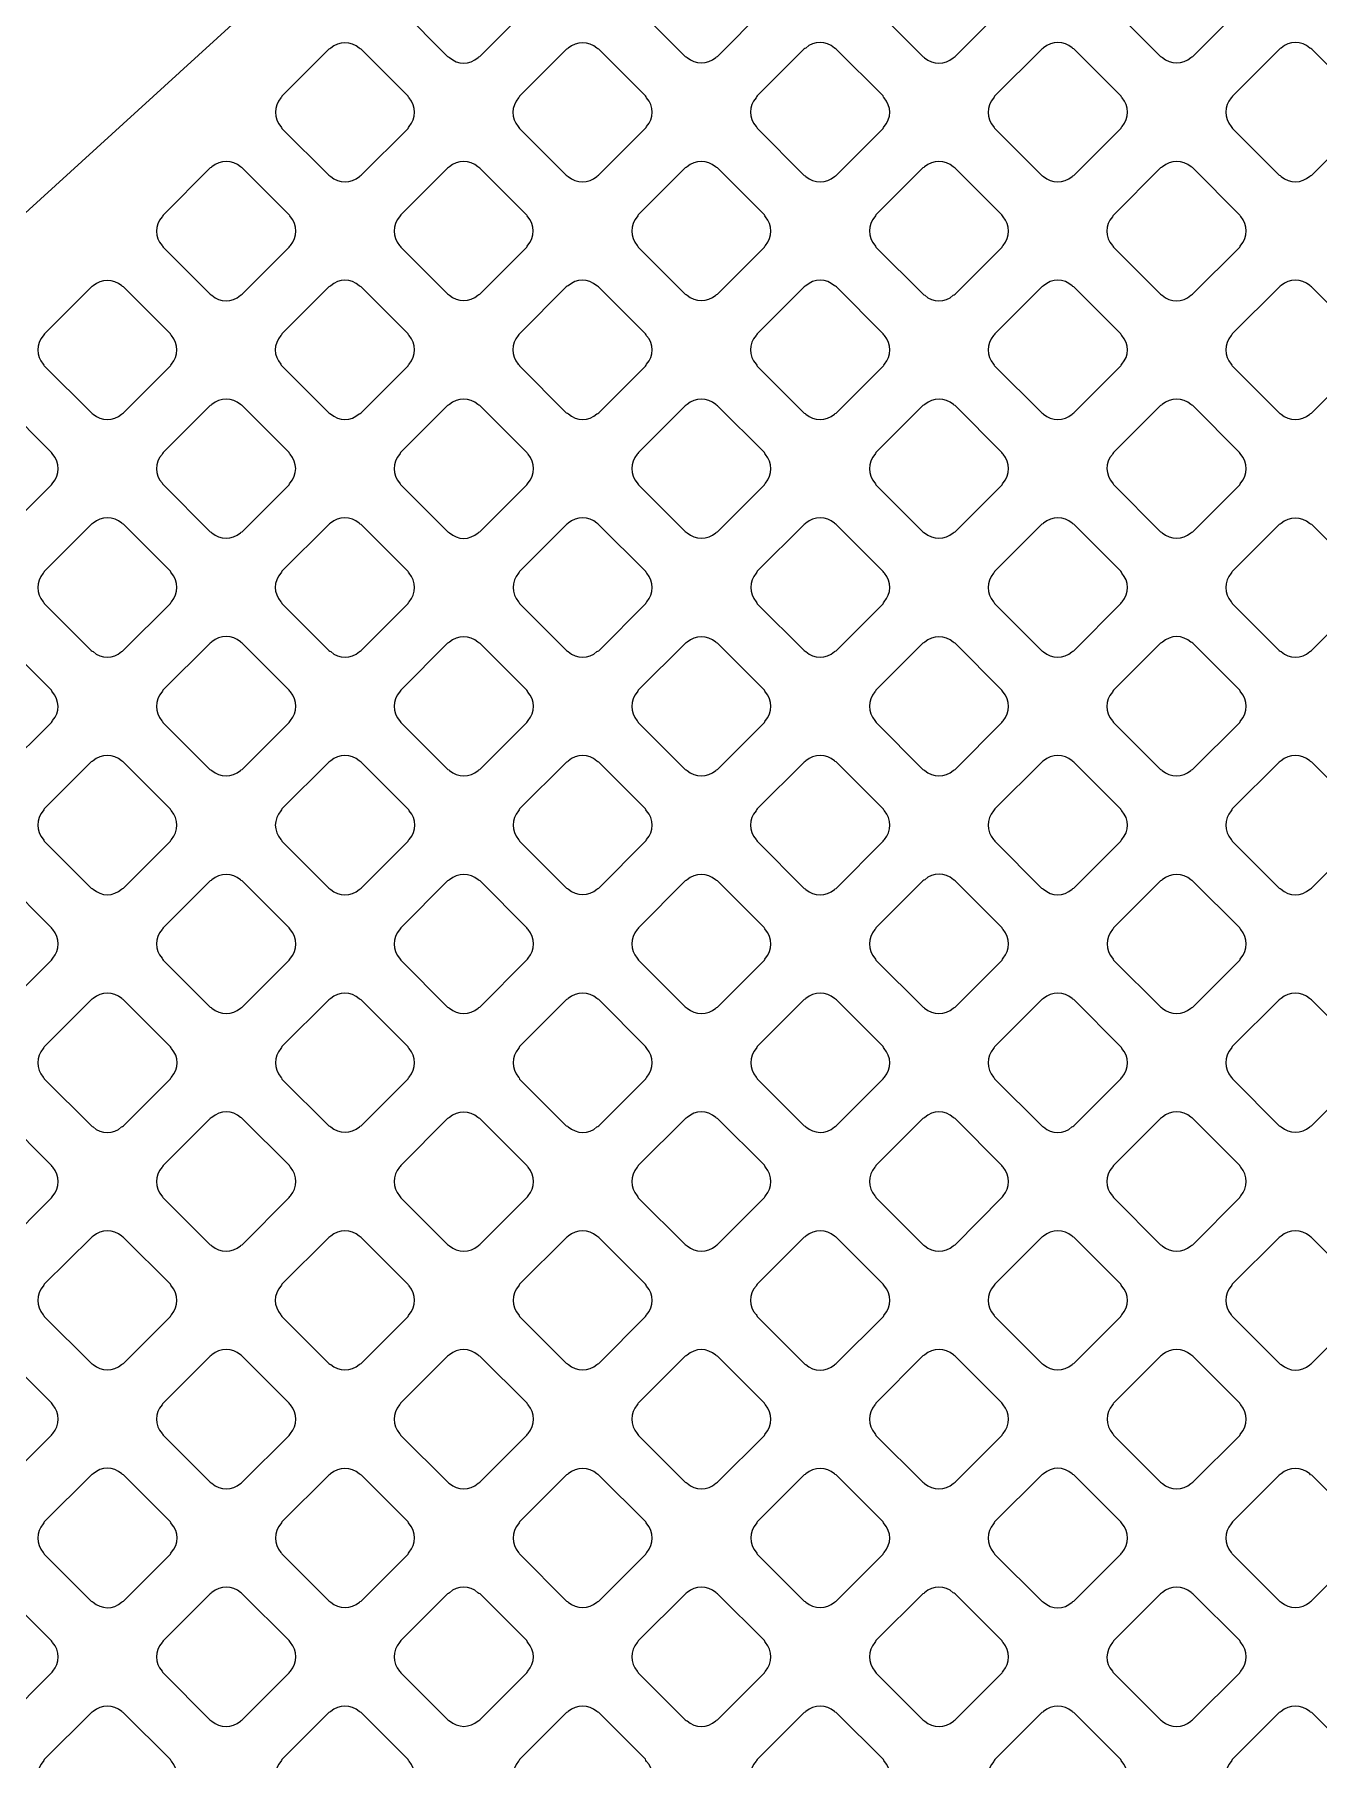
# Model space of a CAD drawing. Header units: millimetres. Extents: x 3440 to 3572, y 2 to 96.
# Drawn here: x 3489.132 to 3490.296, y 54.568 to 56.132 of the extents above; entities that cross this region are included whole.
import ezdxf

# ---------------------------------------------------------------- set-up
doc = ezdxf.new("R2010")
doc.units = ezdxf.units.MM
doc.header["$LTSCALE"] = 23.1
doc.layers.add('gbr-dxf', color=7, linetype='CONTINUOUS')

msp = doc.modelspace()

# ---------------------------------------------------------------- linework, layer by layer
at = {"layer": 'gbr-dxf', "linetype": 'Continuous'}
msp.add_lwpolyline([(3488.406, 53.0575), (3488.406, 53.2468, -0.022988), (3488.406, 53.249), (3488.406, 53.677, -0.03889), (3488.406, 53.6808), (3488.406, 54.1089, -0.022988), (3488.406, 54.1111), (3488.406, 54.539, -0.03889), (3488.406, 54.5429), (3488.406, 54.5635, -0.031973), (3488.406, 54.5667), (3488.406, 55.1847, -0.020901), (3488.4059, 55.1867, -0.11449), (3488.4364, 55.3172, -0.011623), (3488.4368, 55.318, -0.092507), (3488.5023, 55.4048), (3488.5026, 55.4051), (3489.2631, 56.0978), (3489.2634, 56.098), (3494.1762, 60.5723)], format="xyb", dxfattribs=at)
for points in [[(3489.4628, 56.1564, -0.095956), (3489.4638, 56.1548), (3489.5063, 56.1123, -0.10046), (3489.508, 56.1113, 0.37981), (3489.534, 56.1113, -0.096625), (3489.5356, 56.1123), (3489.5783, 56.1549, -0.096111), (3489.5793, 56.1566, 0.379859), (3489.5793, 56.1825, -0.09253), (3489.5783, 56.1841), (3489.5359, 56.2266, -0.104691), (3489.534, 56.2276, 0.379731), (3489.5081, 56.2276, -0.096625), (3489.5064, 56.2266), (3489.4638, 56.184, -0.096111), (3489.4628, 56.1824, 0.379682)], [(3489.6784, 56.1566, -0.09601), (3489.6793, 56.1549), (3489.7218, 56.1124, -0.100073), (3489.7236, 56.1114, 0.378952), (3489.7495, 56.1114, -0.09601), (3489.7511, 56.1124), (3489.7936, 56.1549, -0.096328), (3489.7946, 56.1565, 0.37947), (3489.7946, 56.1825, -0.108361), (3489.7935, 56.1843), (3489.7513, 56.2266, -0.104691), (3489.7495, 56.2276, 0.379731), (3489.7235, 56.2276, -0.096625), (3489.7219, 56.2267), (3489.6794, 56.1842, -0.096111), (3489.6784, 56.1825, 0.379308)], [(3489.8938, 56.1566, -0.095956), (3489.8948, 56.1549), (3489.9376, 56.1121, -0.08348), (3489.939, 56.1112, 0.379423), (3489.9649, 56.1112, -0.09601), (3489.9666, 56.1122), (3490.0094, 56.155, -0.095997), (3490.0104, 56.1567, 0.378472), (3490.0104, 56.1826, -0.092052), (3490.0094, 56.1841), (3489.9666, 56.227, -0.087303), (3489.9651, 56.2279, 0.379077), (3489.9391, 56.2279, -0.096625), (3489.9375, 56.2269), (3489.8948, 56.1842, -0.096111), (3489.8938, 56.1825, 0.379682)], [(3490.1094, 56.1566, -0.096117), (3490.1104, 56.155), (3490.153, 56.1124, -0.099491), (3490.1547, 56.1114, 0.378376), (3490.1806, 56.1114, -0.095383), (3490.1823, 56.1123), (3490.2249, 56.155, -0.095585), (3490.2259, 56.1566, 0.379605), (3490.2259, 56.1826, -0.092523), (3490.2249, 56.1841), (3490.1822, 56.2269, -0.088334), (3490.1807, 56.2278, 0.379762), (3490.1547, 56.2278, -0.096225), (3490.1531, 56.2268), (3490.1104, 56.1842, -0.096395), (3490.1095, 56.1825, 0.379065)], [(3489.3551, 56.0487, -0.099964), (3489.3561, 56.047), (3489.3985, 56.0046, -0.104264), (3489.4003, 56.0036, 0.37981), (3489.4263, 56.0036, -0.096625), (3489.4279, 56.0046), (3489.4705, 56.0471, -0.096111), (3489.4714, 56.0488, 0.379859), (3489.4714, 56.0747, -0.088014), (3489.4705, 56.0762), (3489.428, 56.1188, -0.100824), (3489.4262, 56.1198, 0.379731), (3489.4003, 56.1198, -0.096625), (3489.3986, 56.1188), (3489.3561, 56.0763, -0.096111), (3489.3551, 56.0747, 0.379682)], [(3489.5705, 56.0488, -0.099971), (3489.5715, 56.047), (3489.6139, 56.0046, -0.103923), (3489.6157, 56.0036, 0.378952), (3489.6417, 56.0036, -0.09601), (3489.6433, 56.0046), (3489.6859, 56.0472, -0.096328), (3489.6869, 56.0488, 0.37947), (3489.6869, 56.0748, -0.104765), (3489.6859, 56.0766), (3489.6435, 56.1189, -0.100824), (3489.6418, 56.1199, 0.379731), (3489.6158, 56.1199, -0.096625), (3489.6142, 56.119), (3489.5715, 56.0763, -0.096111), (3489.5706, 56.0747, 0.379308)], [(3489.7861, 56.0748, 0.379201), (3489.7861, 56.0489, -0.099964), (3489.7871, 56.0472), (3489.8298, 56.0045, -0.087978), (3489.8313, 56.0035, 0.37981), (3489.8573, 56.0035, -0.096458), (3489.8589, 56.0045), (3489.9014, 56.0471, -0.096627), (3489.9024, 56.0487, 0.3795), (3489.9024, 56.0747, -0.104371), (3489.9014, 56.0765), (3489.8589, 56.119, -0.100442), (3489.8572, 56.12, 0.378939), (3489.8312, 56.12, -0.096259), (3489.8296, 56.119), (3489.7871, 56.0765, -0.096539)], [(3490.0015, 56.0487, -0.083243), (3490.0024, 56.0473), (3490.0453, 56.0044, -0.087638), (3490.0468, 56.0035, 0.37975), (3490.0728, 56.0035, -0.096248), (3490.0744, 56.0045), (3490.1172, 56.0472, -0.096227), (3490.1182, 56.0489, 0.379029), (3490.1182, 56.0748, -0.087946), (3490.1173, 56.0763), (3490.0743, 56.1192, -0.083071), (3490.0729, 56.1201, 0.379071), (3490.047, 56.1201, -0.096458), (3490.0453, 56.1191), (3490.0025, 56.0763, -0.096627), (3490.0015, 56.0746, 0.379682)], [(3490.2172, 56.0748, 0.378504), (3490.2172, 56.0489, -0.100188), (3490.2182, 56.0471), (3490.2607, 56.0047, -0.103421), (3490.2625, 56.0036, 0.379029), (3490.2884, 56.0037, -0.096625), (3490.2901, 56.0046), (3490.3327, 56.0472, -0.096111), (3490.3336, 56.0489, 0.379859), (3490.3336, 56.0748, -0.088014), (3490.3327, 56.0763), (3490.2901, 56.119, -0.100824), (3490.2884, 56.12, 0.379297), (3490.2624, 56.12, -0.096261), (3490.2608, 56.119), (3490.2182, 56.0764, -0.096509)], [(3489.2473, 55.9409, -0.083235), (3489.2482, 55.9395), (3489.291, 55.8967, -0.087638), (3489.2925, 55.8957, 0.37981), (3489.3184, 55.8957, -0.096625), (3489.3201, 55.8967), (3489.3627, 55.9394, -0.096111), (3489.3637, 55.941, 0.379859), (3489.3637, 55.967, -0.088014), (3489.3628, 55.9685), (3489.32, 56.0113, -0.083733), (3489.3186, 56.0122, 0.379731), (3489.2926, 56.0122, -0.096625), (3489.291, 56.0112), (3489.2483, 55.9685, -0.096111), (3489.2473, 55.9668, 0.379682)], [(3489.4628, 55.941, -0.099971), (3489.4638, 55.9393), (3489.5062, 55.8969, -0.103923), (3489.508, 55.8959, 0.378952), (3489.5339, 55.8959, -0.09601), (3489.5356, 55.8968), (3489.5782, 55.9394, -0.096328), (3489.5792, 55.9411, 0.37947), (3489.5791, 55.967, -0.088442), (3489.5782, 55.9685), (3489.5356, 56.0111, -0.100824), (3489.5339, 56.0121, 0.379731), (3489.508, 56.0121, -0.096625), (3489.5063, 56.0111), (3489.4638, 55.9686, -0.096111), (3489.4628, 55.967, 0.379308)], [(3489.6782, 55.967, 0.379201), (3489.6783, 55.941, -0.099964), (3489.6793, 55.9393), (3489.7218, 55.8968, -0.10399), (3489.7235, 55.8958, 0.37981), (3489.7495, 55.8958, -0.096458), (3489.7512, 55.8968), (3489.7937, 55.9393, -0.096627), (3489.7947, 55.941, 0.3795), (3489.7947, 55.9669, -0.104371), (3489.7937, 55.9687), (3489.7512, 56.0113, -0.100442), (3489.7494, 56.0123, 0.378939), (3489.7235, 56.0123, -0.096259), (3489.7219, 56.0113), (3489.6792, 55.9686, -0.096539)], [(3489.8939, 55.9411, -0.099864), (3489.8949, 55.9394), (3489.9376, 55.8967, -0.087864), (3489.9391, 55.8957, 0.378892), (3489.965, 55.8957, -0.095383), (3489.9666, 55.8967), (3490.0093, 55.9393, -0.095701), (3490.0102, 55.941, 0.378889), (3490.0102, 55.9669, -0.104371), (3490.0092, 55.9687), (3489.9667, 56.0111, -0.100294), (3489.965, 56.0121, 0.379778), (3489.939, 56.0121, -0.096458), (3489.9374, 56.0112), (3489.8949, 55.9687, -0.096627), (3489.8939, 55.967, 0.379308)], [(3490.1093, 55.9669, 0.379465), (3490.1093, 55.9409, -0.083328), (3490.1102, 55.9395), (3490.1531, 55.8967, -0.087638), (3490.1545, 55.8957, 0.37975), (3490.1805, 55.8957, -0.096225), (3490.1821, 55.8967), (3490.2249, 55.9395, -0.096328), (3490.2259, 55.9411, 0.379029), (3490.2259, 55.9671, -0.087715), (3490.225, 55.9685), (3490.1821, 56.0115, -0.082941), (3490.1807, 56.0123, 0.378509), (3490.1548, 56.0123, -0.096355), (3490.1531, 56.0114), (3490.1103, 55.9685, -0.096423)], [(3489.1396, 55.8332, -0.087254), (3489.1405, 55.8317), (3489.1832, 55.789, -0.091364), (3489.1848, 55.788, 0.37889), (3489.2107, 55.788, -0.096259), (3489.2124, 55.789), (3489.2549, 55.8316, -0.096539), (3489.2559, 55.8332, 0.379249), (3489.2559, 55.8592, -0.100399), (3489.2549, 55.8609), (3489.2124, 55.9034, -0.096627), (3489.2108, 55.9043, 0.379731), (3489.1848, 55.9043, -0.096625), (3489.1832, 55.9034), (3489.1406, 55.8608, -0.096111), (3489.1396, 55.8591, 0.379451)], [(3489.355, 55.8332, -0.087748), (3489.3559, 55.8317), (3489.3986, 55.789, -0.091737), (3489.4002, 55.7881, 0.37981), (3489.4261, 55.7881, -0.096458), (3489.4278, 55.789), (3489.4705, 55.8317, -0.096627), (3489.4714, 55.8334, 0.379859), (3489.4714, 55.8593, -0.084073), (3489.4706, 55.8607), (3489.4279, 55.9034, -0.096627), (3489.4262, 55.9044, 0.379731), (3489.4003, 55.9044, -0.096625), (3489.3986, 55.9034), (3489.356, 55.8608, -0.096111), (3489.355, 55.8592, 0.379682)], [(3489.5705, 55.8593, 0.37889), (3489.5705, 55.8334, -0.103884), (3489.5716, 55.8316), (3489.614, 55.7891, -0.10739), (3489.6159, 55.7881, 0.378731), (3489.6418, 55.7881, -0.09601), (3489.6434, 55.789), (3489.6859, 55.8315, -0.096328), (3489.6869, 55.8332, 0.37924), (3489.6869, 55.8591, -0.100514), (3489.6859, 55.8608), (3489.6433, 55.9035, -0.096195), (3489.6416, 55.9044, 0.378939), (3489.6157, 55.9044, -0.096259), (3489.614, 55.9035), (3489.5715, 55.8609, -0.095895)], [(3489.7861, 55.8333, -0.10381), (3489.7871, 55.8315), (3489.8297, 55.7889, -0.091916), (3489.8313, 55.7879, 0.378952), (3489.8572, 55.7879, -0.095778), (3489.8588, 55.7889), (3489.9016, 55.8316, -0.095585), (3489.9025, 55.8332, 0.37947), (3489.9025, 55.8592, -0.100399), (3489.9015, 55.8609), (3489.859, 55.9035, -0.096857), (3489.8573, 55.9044, 0.379731), (3489.8313, 55.9044, -0.096458), (3489.8297, 55.9035), (3489.7871, 55.8609, -0.096627), (3489.7861, 55.8592, 0.379308)], [(3490.0016, 55.8332, -0.087518), (3490.0025, 55.8317), (3490.0453, 55.789, -0.091737), (3490.0469, 55.788, 0.378952), (3490.0728, 55.788, -0.09601), (3490.0744, 55.789), (3490.117, 55.8316, -0.096328), (3490.118, 55.8332, 0.37947), (3490.118, 55.8592, -0.100902), (3490.117, 55.8609), (3490.0745, 55.9034, -0.096627), (3490.0728, 55.9044, 0.379297), (3490.0469, 55.9044, -0.096355), (3490.0452, 55.9034), (3490.0026, 55.8608, -0.096423), (3490.0016, 55.8592, 0.379011)], [(3490.2171, 55.8332, -0.087254), (3490.218, 55.8317), (3490.2608, 55.7889, -0.091703), (3490.2623, 55.788, 0.378719), (3490.2883, 55.788, -0.096031), (3490.2899, 55.7889), (3490.3327, 55.8318, -0.095987), (3490.3337, 55.8334, 0.378715), (3490.3337, 55.8593, -0.083622), (3490.3328, 55.8607), (3490.29, 55.9035, -0.096197), (3490.2883, 55.9045, 0.379071), (3490.2624, 55.9045, -0.096625), (3490.2608, 55.9035), (3490.2181, 55.8608, -0.096111), (3490.2171, 55.8592, 0.379451)], [(3489.0319, 55.7254, -0.103917), (3489.0329, 55.7236), (3489.0754, 55.6811, -0.092072), (3489.0769, 55.6802, 0.379308), (3489.1029, 55.6802, -0.095968), (3489.1045, 55.6811), (3489.1472, 55.7239, -0.096328), (3489.1482, 55.7255, 0.379), (3489.1482, 55.7514, -0.100402), (3489.1472, 55.7532), (3489.1047, 55.7957, -0.096726), (3489.103, 55.7966, 0.37947), (3489.0771, 55.7966, -0.096625), (3489.0754, 55.7956), (3489.0328, 55.753, -0.096111), (3489.0319, 55.7514, 0.379682)], [(3489.2473, 55.7255, -0.087254), (3489.2482, 55.724), (3489.2909, 55.6813, -0.091578), (3489.2925, 55.6803, 0.378731), (3489.3184, 55.6803, -0.09601), (3489.32, 55.6813), (3489.3626, 55.7239, -0.096328), (3489.3636, 55.7255, 0.37947), (3489.3636, 55.7515, -0.100902), (3489.3626, 55.7532), (3489.3201, 55.7957, -0.096627), (3489.3185, 55.7966, 0.379731), (3489.2925, 55.7966, -0.096625), (3489.2909, 55.7957), (3489.2483, 55.7531, -0.096111), (3489.2473, 55.7514, 0.379451)], [(3489.4627, 55.7514, 0.37889), (3489.4627, 55.7255, -0.087254), (3489.4636, 55.724), (3489.5065, 55.6812, -0.091578), (3489.508, 55.6802, 0.379201), (3489.534, 55.6802, -0.096625), (3489.5356, 55.6812), (3489.5783, 55.7239, -0.096111), (3489.5793, 55.7255, 0.379859), (3489.5793, 55.7515, -0.083792), (3489.5784, 55.7529), (3489.5356, 55.7957, -0.096857), (3489.5339, 55.7967, 0.3795), (3489.508, 55.7967, -0.096259), (3489.5063, 55.7957), (3489.4637, 55.7531, -0.095895)], [(3489.6784, 55.7255, -0.103926), (3489.6794, 55.7237), (3489.7218, 55.6814, -0.107817), (3489.7236, 55.6803, 0.379243), (3489.7496, 55.6803, -0.095166), (3489.7512, 55.6812), (3489.7937, 55.7238, -0.095628), (3489.7947, 55.7254, 0.379605), (3489.7947, 55.7513, -0.100399), (3489.7937, 55.7531), (3489.7511, 55.7956, -0.096857), (3489.7495, 55.7966, 0.379731), (3489.7235, 55.7966, -0.096458), (3489.7218, 55.7956), (3489.6794, 55.7531, -0.096627), (3489.6784, 55.7515, 0.379682)], [(3489.8939, 55.7255, -0.103884), (3489.8949, 55.7237), (3489.9374, 55.6811, -0.091737), (3489.939, 55.6802, 0.378952), (3489.9649, 55.6802, -0.09601), (3489.9666, 55.6811), (3490.0093, 55.7239, -0.096328), (3490.0103, 55.7255, 0.37947), (3490.0103, 55.7515, -0.100902), (3490.0092, 55.7532), (3489.9667, 55.7957, -0.096627), (3489.9651, 55.7967, 0.379297), (3489.9392, 55.7967, -0.096355), (3489.9375, 55.7957), (3489.8948, 55.7531, -0.096423), (3489.8939, 55.7514, 0.379011)], [(3490.1093, 55.7514, 0.379201), (3490.1094, 55.7255, -0.087748), (3490.1103, 55.724), (3490.153, 55.6812, -0.092126), (3490.1546, 55.6803, 0.379243), (3490.1805, 55.6803, -0.096031), (3490.1822, 55.6812), (3490.2248, 55.7238, -0.095895), (3490.2258, 55.7255, 0.378889), (3490.2257, 55.7514, -0.100514), (3490.2247, 55.7531), (3490.1822, 55.7957, -0.096857), (3490.1806, 55.7966, 0.379456), (3490.1546, 55.7967, -0.096259), (3490.153, 55.7957), (3490.1103, 55.7531, -0.096539)], [(3489.1394, 55.6436, 0.37889), (3489.1395, 55.6177, -0.09185), (3489.1404, 55.6161), (3489.183, 55.5735, -0.095895), (3489.1847, 55.5725, 0.379201), (3489.2106, 55.5725, -0.096625), (3489.2122, 55.5735), (3489.2549, 55.6162, -0.096111), (3489.2559, 55.6178, 0.379859), (3489.2559, 55.6438, -0.096458), (3489.2549, 55.6454), (3489.2124, 55.688, -0.092623), (3489.2108, 55.6889, 0.3795), (3489.1848, 55.689, -0.096259), (3489.1832, 55.688), (3489.1404, 55.6452, -0.095895)], [(3489.355, 55.6178, -0.091954), (3489.356, 55.6162), (3489.3987, 55.5735, -0.096128), (3489.4003, 55.5725, 0.379451), (3489.4263, 55.5725, -0.096259), (3489.4279, 55.5735), (3489.4705, 55.6161, -0.095895), (3489.4715, 55.6177, 0.378827), (3489.4715, 55.6437, -0.095968), (3489.4705, 55.6453), (3489.428, 55.6878, -0.108412), (3489.4261, 55.6889, 0.37947), (3489.4001, 55.6889, -0.096625), (3489.3985, 55.6879), (3489.356, 55.6454, -0.096111), (3489.355, 55.6438, 0.379682)], [(3489.5706, 55.6177, -0.091956), (3489.5715, 55.6161), (3489.6142, 55.5735, -0.096023), (3489.6158, 55.5725, 0.379243), (3489.6418, 55.5725, -0.095166), (3489.6434, 55.5734), (3489.686, 55.6161, -0.095628), (3489.687, 55.6177, 0.379605), (3489.687, 55.6436, -0.096458), (3489.686, 55.6453), (3489.6433, 55.6879, -0.092623), (3489.6418, 55.6889, 0.379731), (3489.6158, 55.6889, -0.096458), (3489.6142, 55.6879), (3489.5715, 55.6453, -0.096627), (3489.5706, 55.6437, 0.379682)], [(3489.7862, 55.6178, -0.107356), (3489.7872, 55.6159), (3489.8297, 55.5735, -0.095895), (3489.8313, 55.5725, 0.378952), (3489.8572, 55.5725, -0.09601), (3489.8589, 55.5734), (3489.9015, 55.616, -0.096328), (3489.9024, 55.6177, 0.379), (3489.9025, 55.6436, -0.096507), (3489.9015, 55.6453), (3489.8588, 55.6879, -0.092347), (3489.8573, 55.6889, 0.379), (3489.8313, 55.6889, -0.096614), (3489.8297, 55.6879), (3489.7872, 55.6454, -0.096527), (3489.7862, 55.6437, 0.378952)], [(3490.0015, 55.6436, 0.37889), (3490.0015, 55.6177, -0.09185), (3490.0025, 55.6161), (3490.0452, 55.5734, -0.095824), (3490.0468, 55.5724, 0.378719), (3490.0727, 55.5724, -0.096031), (3490.0744, 55.5734), (3490.1171, 55.6161, -0.095916), (3490.1181, 55.6178, 0.379605), (3490.118, 55.6437, -0.096458), (3490.1171, 55.6454), (3490.0744, 55.688, -0.092623), (3490.0729, 55.6889, 0.3795), (3490.0469, 55.689, -0.096259), (3490.0453, 55.688), (3490.0025, 55.6452, -0.095895)], [(3490.2171, 55.6437, 0.379465), (3490.2172, 55.6177, -0.091954), (3490.2181, 55.6162), (3490.2607, 55.5735, -0.096332), (3490.2624, 55.5725, 0.37981), (3490.2884, 55.5725, -0.096625), (3490.29, 55.5735), (3490.3325, 55.6161, -0.096111), (3490.3335, 55.6177, 0.379859), (3490.3335, 55.6437, -0.096458), (3490.3325, 55.6453), (3490.2901, 55.6878, -0.108174), (3490.2882, 55.6888, 0.379297), (3490.2623, 55.6888, -0.096261), (3490.2607, 55.6879), (3490.2181, 55.6453, -0.096328)], [(3489.0318, 55.536, 0.379201), (3489.0318, 55.51, -0.107999), (3489.0329, 55.5082), (3489.0753, 55.4658, -0.096128), (3489.0769, 55.4648, 0.379451), (3489.1029, 55.4648, -0.096259), (3489.1045, 55.4658), (3489.1471, 55.5084, -0.096539), (3489.1481, 55.51, 0.379249), (3489.148, 55.5359, -0.096458), (3489.1471, 55.5376), (3489.1045, 55.5801, -0.092623), (3489.1029, 55.5811, 0.3795), (3489.077, 55.5811, -0.096259), (3489.0753, 55.5801), (3489.0328, 55.5376, -0.096539)], [(3489.2472, 55.5099, -0.091954), (3489.2481, 55.5084), (3489.2908, 55.4657, -0.096128), (3489.2925, 55.4647, 0.37981), (3489.3184, 55.4647, -0.096458), (3489.3201, 55.4657), (3489.3627, 55.5083, -0.096627), (3489.3637, 55.51, 0.379859), (3489.3637, 55.536, -0.096723), (3489.3627, 55.5376), (3489.32, 55.5803, -0.092564), (3489.3185, 55.5813, 0.379731), (3489.2925, 55.5813, -0.096625), (3489.2909, 55.5803), (3489.2481, 55.5376, -0.096111), (3489.2472, 55.5359, 0.379682)], [(3489.4628, 55.51, -0.092162), (3489.4638, 55.5084), (3489.5065, 55.4657, -0.095796), (3489.5081, 55.4647, 0.378719), (3489.534, 55.4647, -0.095527), (3489.5357, 55.4657), (3489.5783, 55.5083, -0.095394), (3489.5793, 55.51, 0.378889), (3489.5792, 55.5359, -0.096614), (3489.5783, 55.5375), (3489.5358, 55.58, -0.108242), (3489.5339, 55.5811, 0.379778), (3489.508, 55.5811, -0.096458), (3489.5063, 55.5801), (3489.4638, 55.5376, -0.096627), (3489.4628, 55.5359, 0.379451)], [(3489.6783, 55.5359, 0.379465), (3489.6783, 55.5099, -0.092139), (3489.6793, 55.5083), (3489.7219, 55.4657, -0.096332), (3489.7235, 55.4648, 0.379308), (3489.7495, 55.4647, -0.096117), (3489.7511, 55.4657), (3489.7937, 55.5083, -0.096227), (3489.7947, 55.51, 0.379), (3489.7947, 55.5359, -0.095968), (3489.7938, 55.5375), (3489.7511, 55.5802, -0.092456), (3489.7495, 55.5811, 0.378945), (3489.7236, 55.5811, -0.096842), (3489.722, 55.5802), (3489.6793, 55.5375, -0.096726)], [(3489.8939, 55.536, 0.37889), (3489.8939, 55.51, -0.107475), (3489.895, 55.5082), (3489.9375, 55.4657, -0.095824), (3489.9391, 55.4647, 0.378719), (3489.965, 55.4647, -0.096031), (3489.9666, 55.4657), (3490.0092, 55.5083, -0.095916), (3490.0102, 55.5099, 0.379605), (3490.0102, 55.5359, -0.096458), (3490.0092, 55.5375), (3489.9666, 55.5801, -0.092623), (3489.965, 55.5811, 0.3795), (3489.9391, 55.5811, -0.096259), (3489.9374, 55.5801), (3489.8949, 55.5376, -0.095895)], [(3490.1093, 55.5358, 0.378798), (3490.1093, 55.5099, -0.092052), (3490.1102, 55.5083), (3490.1529, 55.4657, -0.095916), (3490.1545, 55.4647, 0.379639), (3490.1805, 55.4647, -0.096625), (3490.1821, 55.4657), (3490.2248, 55.5084, -0.096111), (3490.2258, 55.51, 0.379357), (3490.2258, 55.5359, -0.096507), (3490.2248, 55.5376), (3490.1822, 55.5803, -0.092456), (3490.1806, 55.5812, 0.378945), (3490.1547, 55.5812, -0.096355), (3490.153, 55.5802), (3490.1103, 55.5375, -0.096195)], [(3489.1395, 55.4023, -0.096265), (3489.1404, 55.4006), (3489.1831, 55.358, -0.100073), (3489.1848, 55.357, 0.378731), (3489.2107, 55.357, -0.09601), (3489.2123, 55.358), (3489.2549, 55.4005, -0.096328), (3489.2559, 55.4022, 0.37947), (3489.2559, 55.4281, -0.092636), (3489.2549, 55.4297), (3489.2121, 55.4725, -0.088207), (3489.2107, 55.4734, 0.379731), (3489.1847, 55.4734, -0.096625), (3489.183, 55.4725), (3489.1404, 55.4299, -0.096111), (3489.1395, 55.4282, 0.379451)], [(3489.355, 55.4022, -0.096117), (3489.356, 55.4005), (3489.3986, 55.3579, -0.099849), (3489.4003, 55.3569, 0.378719), (3489.4262, 55.3569, -0.095378), (3489.4278, 55.3579), (3489.4706, 55.4006, -0.095602), (3489.4716, 55.4022, 0.378964), (3489.4716, 55.4282, -0.092052), (3489.4706, 55.4297), (3489.428, 55.4723, -0.104677), (3489.4262, 55.4734, 0.37947), (3489.4003, 55.4734, -0.096458), (3489.3986, 55.4724), (3489.356, 55.4298, -0.096627), (3489.355, 55.4281, 0.379451)], [(3489.5706, 55.4282, 0.379422), (3489.5707, 55.4022, -0.095956), (3489.5716, 55.4006), (3489.6141, 55.3581, -0.10046), (3489.6159, 55.3571, 0.379308), (3489.6418, 55.357, -0.095968), (3489.6434, 55.358), (3489.6859, 55.4005, -0.096328), (3489.6869, 55.4021, 0.37947), (3489.6869, 55.4281, -0.108361), (3489.6858, 55.43), (3489.6435, 55.4723, -0.104691), (3489.6417, 55.4733, 0.379357), (3489.6158, 55.4733, -0.096614), (3489.6141, 55.4723), (3489.5716, 55.4298, -0.096527)], [(3489.7861, 55.4022, -0.096265), (3489.7871, 55.4006), (3489.8299, 55.3578, -0.083), (3489.8313, 55.3569, 0.378719), (3489.8572, 55.3569, -0.096031), (3489.8588, 55.3578), (3489.9015, 55.4006, -0.095916), (3489.9025, 55.4022, 0.378964), (3489.9025, 55.4281, -0.092052), (3489.9016, 55.4297), (3489.8588, 55.4725, -0.088003), (3489.8573, 55.4734, 0.37947), (3489.8313, 55.4734, -0.096625), (3489.8297, 55.4724), (3489.7871, 55.4298, -0.096111), (3489.7861, 55.4282, 0.379451)], [(3490.0016, 55.4281, 0.379465), (3490.0016, 55.4022, -0.095956), (3490.0026, 55.4005), (3490.0451, 55.358, -0.10046), (3490.0468, 55.357, 0.37981), (3490.0728, 55.357, -0.096625), (3490.0745, 55.358), (3490.117, 55.4005, -0.096111), (3490.118, 55.4022, 0.379859), (3490.118, 55.4281, -0.09253), (3490.117, 55.4297), (3490.0743, 55.4724, -0.088207), (3490.0728, 55.4734, 0.379297), (3490.0469, 55.4734, -0.096261), (3490.0452, 55.4724), (3490.0026, 55.4298, -0.096328)], [(3490.2171, 55.4022, -0.09601), (3490.218, 55.4005), (3490.2606, 55.358, -0.100401), (3490.2623, 55.357, 0.378892), (3490.2883, 55.357, -0.095383), (3490.2899, 55.3579), (3490.3326, 55.4007, -0.095701), (3490.3336, 55.4023, 0.378889), (3490.3336, 55.4282, -0.09221), (3490.3326, 55.4298), (3490.2901, 55.4723, -0.104442), (3490.2883, 55.4734, 0.379778), (3490.2623, 55.4734, -0.096625), (3490.2607, 55.4724), (3490.2181, 55.4298, -0.096111), (3490.2171, 55.4281, 0.379308)], [(3489.0317, 55.2945, -0.095866), (3489.0327, 55.2929), (3489.0755, 55.25, -0.083291), (3489.0769, 55.2491, 0.379422), (3489.1029, 55.2492, -0.095956), (3489.1045, 55.2501), (3489.1472, 55.2928, -0.096111), (3489.1482, 55.2945, 0.379859), (3489.1482, 55.3204, -0.09253), (3489.1472, 55.322), (3489.1044, 55.3648, -0.088334), (3489.1029, 55.3657, 0.3795), (3489.077, 55.3657, -0.096259), (3489.0753, 55.3647), (3489.0327, 55.3221, -0.095895), (3489.0317, 55.3204, 0.378651)], [(3489.2473, 55.2945, -0.095866), (3489.2482, 55.2928), (3489.2909, 55.2502, -0.100054), (3489.2926, 55.2492, 0.378952), (3489.3185, 55.2492, -0.095778), (3489.3201, 55.2502), (3489.3627, 55.2928, -0.095916), (3489.3637, 55.2944, 0.37947), (3489.3637, 55.3203, -0.092523), (3489.3627, 55.3219), (3489.32, 55.3647, -0.088334), (3489.3185, 55.3656, 0.379731), (3489.2925, 55.3656, -0.096458), (3489.2909, 55.3646), (3489.2483, 55.322, -0.096627), (3489.2473, 55.3204, 0.379308)], [(3489.4628, 55.3203, 0.378798), (3489.4628, 55.2944, -0.096367), (3489.4638, 55.2927), (3489.5063, 55.2502, -0.100054), (3489.508, 55.2492, 0.379639), (3489.534, 55.2492, -0.096625), (3489.5356, 55.2502), (3489.5783, 55.2929, -0.096111), (3489.5793, 55.2945, 0.379357), (3489.5793, 55.3204, -0.092315), (3489.5783, 55.322), (3489.5358, 55.3645, -0.104677), (3489.534, 55.3656, 0.378945), (3489.5081, 55.3656, -0.096842), (3489.5064, 55.3646), (3489.4638, 55.3219, -0.096712)], [(3489.6784, 55.2945, -0.095956), (3489.6794, 55.2928), (3489.7219, 55.2503, -0.10046), (3489.7236, 55.2493, 0.379308), (3489.7496, 55.2493, -0.096117), (3489.7512, 55.2502), (3489.7937, 55.2927, -0.096227), (3489.7947, 55.2944, 0.379), (3489.7947, 55.3203, -0.107677), (3489.7936, 55.3222), (3489.7513, 55.3645, -0.104407), (3489.7494, 55.3656, 0.37947), (3489.7235, 55.3656, -0.096625), (3489.7219, 55.3646), (3489.6794, 55.3221, -0.096111), (3489.6784, 55.3204, 0.379682)], [(3489.8938, 55.3204, 0.378798), (3489.8939, 55.2944, -0.096367), (3489.8948, 55.2928), (3489.9376, 55.25, -0.083134), (3489.939, 55.2492, 0.379639), (3489.965, 55.2492, -0.096625), (3489.9666, 55.2501), (3490.0093, 55.2928, -0.096111), (3490.0103, 55.2945, 0.379357), (3490.0103, 55.3204, -0.092315), (3490.0093, 55.322), (3489.9666, 55.3647, -0.088435), (3489.9651, 55.3657, 0.378945), (3489.9391, 55.3657, -0.096355), (3489.9375, 55.3647), (3489.8948, 55.322, -0.096195)], [(3490.1094, 55.2944, -0.095956), (3490.1103, 55.2928), (3490.1529, 55.2503, -0.10046), (3490.1546, 55.2493, 0.379243), (3490.1805, 55.2492, -0.095383), (3490.1822, 55.2502), (3490.2248, 55.2928, -0.095916), (3490.2257, 55.2944, 0.379605), (3490.2257, 55.3204, -0.09253), (3490.2248, 55.322), (3490.182, 55.3647, -0.088207), (3490.1806, 55.3656, 0.379731), (3490.1546, 55.3656, -0.096625), (3490.1529, 55.3646), (3490.1103, 55.322, -0.096111), (3490.1094, 55.3204, 0.379682)], [(3489.1395, 55.1866, -0.083317), (3489.1404, 55.1852), (3489.1833, 55.1423, -0.088202), (3489.1847, 55.1414, 0.379243), (3489.2107, 55.1414, -0.095527), (3489.2123, 55.1423), (3489.255, 55.185, -0.095916), (3489.256, 55.1867, 0.379605), (3489.256, 55.2126, -0.08851), (3489.2551, 55.2141), (3489.2122, 55.257, -0.083681), (3489.2108, 55.2579, 0.379731), (3489.1848, 55.2579, -0.096458), (3489.1832, 55.2569), (3489.1405, 55.2142, -0.096627), (3489.1395, 55.2126, 0.379682)], [(3489.3551, 55.2126, 0.379422), (3489.3551, 55.1867, -0.099964), (3489.3561, 55.1849), (3489.3985, 55.1425, -0.104069), (3489.4003, 55.1415, 0.379451), (3489.4263, 55.1415, -0.096259), (3489.4279, 55.1425), (3489.4705, 55.1851, -0.096539), (3489.4715, 55.1867, 0.379249), (3489.4714, 55.2126, -0.088014), (3489.4705, 55.2141), (3489.4279, 55.2567, -0.100824), (3489.4262, 55.2577, 0.379357), (3489.4003, 55.2578, -0.096614), (3489.3986, 55.2568), (3489.3561, 55.2143, -0.096527)], [(3489.5706, 55.1867, -0.099964), (3489.5716, 55.1849), (3489.614, 55.1425, -0.104264), (3489.6158, 55.1415, 0.379243), (3489.6418, 55.1414, -0.095383), (3489.6434, 55.1424), (3489.686, 55.185, -0.095916), (3489.687, 55.1867, 0.379605), (3489.687, 55.2126, -0.104293), (3489.6859, 55.2144), (3489.6435, 55.2569, -0.100824), (3489.6418, 55.2579, 0.379731), (3489.6158, 55.2579, -0.096625), (3489.6142, 55.2569), (3489.5715, 55.2143, -0.096111), (3489.5706, 55.2126, 0.379682)], [(3489.7862, 55.2127, 0.378798), (3489.7862, 55.1867, -0.100299), (3489.7872, 55.185), (3489.8298, 55.1424, -0.087639), (3489.8313, 55.1415, 0.379413), (3489.8572, 55.1414, -0.096367), (3489.8589, 55.1424), (3489.9015, 55.185, -0.096206), (3489.9025, 55.1867, 0.379249), (3489.9024, 55.2126, -0.104293), (3489.9014, 55.2144), (3489.859, 55.2568, -0.100824), (3489.8573, 55.2578, 0.379297), (3489.8313, 55.2578, -0.096261), (3489.8297, 55.2569), (3489.7871, 55.2143, -0.096301)], [(3490.0015, 55.1866, -0.083235), (3490.0024, 55.1852), (3490.0453, 55.1423, -0.087638), (3490.0468, 55.1414, 0.379092), (3490.0727, 55.1414, -0.096031), (3490.0743, 55.1424), (3490.1171, 55.1851, -0.095987), (3490.1181, 55.1867, 0.378841), (3490.118, 55.2127, -0.087947), (3490.1171, 55.2142), (3490.0743, 55.257, -0.083076), (3490.0729, 55.2579, 0.379778), (3490.0469, 55.2579, -0.096625), (3490.0452, 55.2569), (3490.0025, 55.2142, -0.096111), (3490.0015, 55.2126, 0.379682)], [(3490.2171, 55.2127, 0.379465), (3490.2171, 55.1867, -0.10047), (3490.2182, 55.185), (3490.2606, 55.1425, -0.10399), (3490.2624, 55.1415, 0.37981), (3490.2884, 55.1415, -0.096458), (3490.29, 55.1425), (3490.3325, 55.185, -0.096627), (3490.3335, 55.1867, 0.379859), (3490.3335, 55.2126, -0.088442), (3490.3326, 55.2141), (3490.29, 55.2568, -0.100519), (3490.2882, 55.2578, 0.379297), (3490.2623, 55.2578, -0.095866), (3490.2607, 55.2568), (3490.2181, 55.2143, -0.095916)], [(3489.0318, 55.1049, 0.379201), (3489.0319, 55.079, -0.10047), (3489.0329, 55.0773), (3489.0755, 55.0346, -0.088202), (3489.077, 55.0337, 0.379308), (3489.103, 55.0336, -0.095866), (3489.1046, 55.0346), (3489.1472, 55.0772, -0.095935), (3489.1482, 55.0788, 0.37947), (3489.1482, 55.1048, -0.104293), (3489.1471, 55.1066), (3489.1047, 55.1491, -0.100824), (3489.1029, 55.1501, 0.3795), (3489.077, 55.1501, -0.096614), (3489.0753, 55.1491), (3489.0328, 55.1066, -0.096195)], [(3489.2472, 55.0788, -0.083262), (3489.2481, 55.0774), (3489.291, 55.0346, -0.087864), (3489.2925, 55.0336, 0.379422), (3489.3184, 55.0337, -0.096458), (3489.3201, 55.0346), (3489.3627, 55.0773, -0.096627), (3489.3637, 55.079, 0.379357), (3489.3637, 55.1049, -0.087881), (3489.3628, 55.1064), (3489.32, 55.1492, -0.083772), (3489.3186, 55.1501, 0.378945), (3489.2926, 55.1501, -0.096355), (3489.291, 55.1492), (3489.2482, 55.1064, -0.096423), (3489.2473, 55.1048, 0.379011)], [(3489.4628, 55.0789, -0.099971), (3489.4638, 55.0772), (3489.5063, 55.0347, -0.103923), (3489.5081, 55.0337, 0.378647), (3489.534, 55.0337, -0.095883), (3489.5357, 55.0347), (3489.5783, 55.0773, -0.095895), (3489.5793, 55.0789, 0.378338), (3489.5793, 55.1048, -0.087788), (3489.5784, 55.1063), (3489.5356, 55.149, -0.100073), (3489.5339, 55.15, 0.379347), (3489.508, 55.15, -0.096625), (3489.5063, 55.149), (3489.4638, 55.1065, -0.096111), (3489.4628, 55.1049, 0.379451)], [(3489.6783, 55.0789, -0.099971), (3489.6793, 55.0772), (3489.7218, 55.0347, -0.104246), (3489.7236, 55.0337, 0.378952), (3489.7495, 55.0337, -0.095866), (3489.7511, 55.0347), (3489.7937, 55.0773, -0.096227), (3489.7947, 55.0789, 0.37947), (3489.7947, 55.1049, -0.104293), (3489.7937, 55.1067), (3489.7513, 55.1491, -0.100824), (3489.7495, 55.1501, 0.379297), (3489.7236, 55.1501, -0.096261), (3489.722, 55.1491), (3489.6793, 55.1065, -0.095916), (3489.6783, 55.1048, 0.379011)], [(3489.8939, 55.1049, 0.379422), (3489.8939, 55.079, -0.099976), (3489.8949, 55.0773), (3489.9376, 55.0346, -0.087638), (3489.9391, 55.0337, 0.379243), (3489.965, 55.0337, -0.095383), (3489.9666, 55.0346), (3490.0092, 55.0773, -0.095602), (3490.0102, 55.0789, 0.378889), (3490.0102, 55.1048, -0.104371), (3490.0092, 55.1066), (3489.9667, 55.1491, -0.100294), (3489.965, 55.1501, 0.379313), (3489.9391, 55.1501, -0.095968), (3489.9374, 55.1491), (3489.8949, 55.1066, -0.096328)], [(3490.1093, 55.0789, -0.083262), (3490.1102, 55.0775), (3490.1531, 55.0346, -0.087864), (3490.1546, 55.0336, 0.379422), (3490.1805, 55.0337, -0.096458), (3490.1822, 55.0346), (3490.2248, 55.0773, -0.096627), (3490.2258, 55.079, 0.3795), (3490.2258, 55.1049, -0.087947), (3490.2249, 55.1064), (3490.182, 55.1493, -0.083024), (3490.1806, 55.1502, 0.378645), (3490.1547, 55.1502, -0.095866), (3490.153, 55.1492), (3490.1103, 55.1064, -0.095602), (3490.1093, 55.1048, 0.379011)], [(3489.1396, 54.9971, 0.379465), (3489.1396, 54.9711, -0.087748), (3489.1405, 54.9696), (3489.1832, 54.9269, -0.092072), (3489.1848, 54.926, 0.37981), (3489.2107, 54.926, -0.096625), (3489.2124, 54.9269), (3489.2549, 54.9695, -0.096111), (3489.2559, 54.9711, 0.379859), (3489.2559, 54.9971, -0.100399), (3489.2549, 54.9988), (3489.2124, 55.0413, -0.096627), (3489.2108, 55.0423, 0.379297), (3489.1848, 55.0423, -0.096355), (3489.1832, 55.0413), (3489.1405, 54.9987, -0.096842)], [(3489.355, 54.9711, -0.087848), (3489.3559, 54.9696), (3489.3987, 54.9268, -0.092072), (3489.4003, 54.9259, 0.379243), (3489.4262, 54.9259, -0.095383), (3489.4278, 54.9268), (3489.4706, 54.9696, -0.095916), (3489.4715, 54.9712, 0.379605), (3489.4715, 54.9972, -0.083601), (3489.4706, 54.9986), (3489.4279, 55.0413, -0.096423), (3489.4262, 55.0423, 0.379731), (3489.4003, 55.0423, -0.096458), (3489.3986, 55.0413), (3489.356, 54.9987, -0.096627), (3489.355, 54.9971, 0.379682)], [(3489.5706, 54.9971, 0.379465), (3489.5706, 54.9712, -0.103917), (3489.5717, 54.9694), (3489.614, 54.9271, -0.107817), (3489.6159, 54.926, 0.379308), (3489.6418, 54.926, -0.096117), (3489.6434, 54.927), (3489.6859, 54.9695, -0.096227), (3489.6869, 54.9711, 0.379), (3489.6869, 54.997, -0.100076), (3489.6859, 54.9987), (3489.6434, 55.0413, -0.096527), (3489.6417, 55.0423, 0.378945), (3489.6158, 55.0423, -0.096217), (3489.6141, 55.0413), (3489.5716, 54.9988, -0.096328)], [(3489.7861, 54.9971, 0.379422), (3489.7861, 54.9712, -0.103926), (3489.7871, 54.9694), (3489.8297, 54.9268, -0.092072), (3489.8312, 54.9259, 0.379092), (3489.8572, 54.9258, -0.096031), (3489.8588, 54.9268), (3489.9016, 54.9696, -0.095987), (3489.9025, 54.9712, 0.378338), (3489.9025, 54.9971, -0.100106), (3489.9015, 54.9988), (3489.8589, 55.0414, -0.096195), (3489.8573, 55.0424, 0.378877), (3489.8314, 55.0424, -0.09601), (3489.8297, 55.0414), (3489.7871, 54.9988, -0.096328)], [(3490.0016, 54.9971, 0.378798), (3490.0016, 54.9712, -0.087686), (3490.0025, 54.9697), (3490.0453, 54.9269, -0.091913), (3490.0468, 54.926, 0.379639), (3490.0728, 54.926, -0.096458), (3490.0745, 54.9269), (3490.117, 54.9695, -0.096627), (3490.118, 54.9711, 0.3795), (3490.118, 54.9971, -0.100514), (3490.117, 54.9988), (3490.0744, 55.0414, -0.096539), (3490.0728, 55.0424, 0.378645), (3490.0469, 55.0424, -0.096367), (3490.0452, 55.0414), (3490.0026, 54.9987, -0.095895)], [(3490.2171, 54.9711, -0.087284), (3490.218, 54.9697), (3490.2608, 54.9268, -0.091737), (3490.2624, 54.9259, 0.378952), (3490.2883, 54.9258, -0.09601), (3490.29, 54.9268), (3490.3327, 54.9695, -0.096328), (3490.3337, 54.9712, 0.37947), (3490.3336, 54.9971, -0.084073), (3490.3328, 54.9985), (3490.29, 55.0413, -0.096857), (3490.2883, 55.0423, 0.379731), (3490.2623, 55.0423, -0.096458), (3490.2607, 55.0413), (3490.2181, 54.9987, -0.096627), (3490.2171, 54.9971, 0.379308)], [(3489.0318, 54.8893, 0.379422), (3489.0318, 54.8634, -0.104392), (3489.0329, 54.8616), (3489.0753, 54.8191, -0.092233), (3489.0769, 54.8181, 0.37981), (3489.1029, 54.8181, -0.095956), (3489.1045, 54.8191), (3489.1472, 54.8618, -0.096111), (3489.1482, 54.8634, 0.379357), (3489.1482, 54.8894, -0.100402), (3489.1472, 54.8911), (3489.1047, 54.9336, -0.096527), (3489.103, 54.9346, 0.379), (3489.0771, 54.9346, -0.096117), (3489.0755, 54.9336), (3489.0328, 54.8909, -0.096328)], [(3489.2473, 54.8634, -0.087748), (3489.2482, 54.8619), (3489.291, 54.8191, -0.092072), (3489.2926, 54.8182, 0.379243), (3489.3185, 54.8181, -0.095383), (3489.3201, 54.8191), (3489.3627, 54.8617, -0.095916), (3489.3637, 54.8634, 0.379605), (3489.3637, 54.8893, -0.100399), (3489.3627, 54.891), (3489.3201, 54.9336, -0.096627), (3489.3185, 54.9346, 0.379731), (3489.2925, 54.9346, -0.096625), (3489.2909, 54.9336), (3489.2483, 54.891, -0.096111), (3489.2473, 54.8894, 0.379682)], [(3489.4628, 54.8634, -0.087363), (3489.4637, 54.8619), (3489.5065, 54.8191, -0.091364), (3489.508, 54.8181, 0.379299), (3489.534, 54.8182, -0.096625), (3489.5356, 54.8191), (3489.5783, 54.8618, -0.096111), (3489.5793, 54.8635, 0.379357), (3489.5793, 54.8894, -0.083622), (3489.5784, 54.8908), (3489.5356, 54.9336, -0.096527), (3489.534, 54.9345, 0.378784), (3489.5081, 54.9346, -0.096031), (3489.5064, 54.9336), (3489.4637, 54.8909, -0.096195), (3489.4628, 54.8893, 0.378386)], [(3489.6784, 54.8894, 0.379201), (3489.6784, 54.8634, -0.103917), (3489.6794, 54.8616), (3489.7218, 54.8193, -0.107817), (3489.7236, 54.8182, 0.379243), (3489.7496, 54.8182, -0.095383), (3489.7512, 54.8192), (3489.7937, 54.8617, -0.095602), (3489.7947, 54.8633, 0.378889), (3489.7947, 54.8893, -0.100514), (3489.7937, 54.891), (3489.7511, 54.9335, -0.096857), (3489.7495, 54.9345, 0.379456), (3489.7235, 54.9345, -0.096259), (3489.7219, 54.9336), (3489.6793, 54.891, -0.096539)], [(3489.8939, 54.8893, 0.379465), (3489.8939, 54.8634, -0.103917), (3489.8949, 54.8616), (3489.9374, 54.8191, -0.091737), (3489.939, 54.8181, 0.37981), (3489.965, 54.8181, -0.096458), (3489.9666, 54.8191), (3490.0093, 54.8618, -0.096627), (3490.0103, 54.8634, 0.379859), (3490.0103, 54.8894, -0.100902), (3490.0092, 54.8911), (3489.9667, 54.9336, -0.096627), (3489.9651, 54.9346, 0.379297), (3489.9391, 54.9346, -0.095886), (3489.9375, 54.9337), (3489.8948, 54.891, -0.095585)], [(3490.1094, 54.8634, -0.087613), (3490.1103, 54.8619), (3490.1531, 54.8191, -0.091578), (3490.1547, 54.8181, 0.379201), (3490.1806, 54.8181, -0.096625), (3490.1823, 54.8191), (3490.2248, 54.8617, -0.096111), (3490.2258, 54.8633, 0.3795), (3490.2258, 54.8893, -0.101017), (3490.2248, 54.891), (3490.1822, 54.9336, -0.096842), (3490.1805, 54.9346, 0.379249), (3490.1546, 54.9346, -0.096458), (3490.1529, 54.9336), (3490.1104, 54.891, -0.096627), (3490.1094, 54.8894, 0.379451)], [(3489.1395, 54.7556, -0.091954), (3489.1404, 54.754), (3489.1831, 54.7113, -0.096332), (3489.1847, 54.7104, 0.379243), (3489.2107, 54.7103, -0.095383), (3489.2123, 54.7113), (3489.255, 54.754, -0.095916), (3489.256, 54.7557, 0.379605), (3489.256, 54.7816, -0.096458), (3489.255, 54.7833), (3489.2124, 54.8259, -0.092289), (3489.2108, 54.8269, 0.379731), (3489.1848, 54.8269, -0.096625), (3489.1832, 54.8259), (3489.1404, 54.7832, -0.096111), (3489.1395, 54.7815, 0.379682)], [(3489.3551, 54.7816, 0.379422), (3489.3551, 54.7556, -0.092139), (3489.3561, 54.7541), (3489.3987, 54.7115, -0.096332), (3489.4003, 54.7105, 0.379308), (3489.4263, 54.7105, -0.095968), (3489.4279, 54.7114), (3489.4705, 54.754, -0.096328), (3489.4715, 54.7557, 0.37947), (3489.4714, 54.7816, -0.096723), (3489.4705, 54.7833), (3489.4281, 54.8257, -0.108174), (3489.4262, 54.8267, 0.379357), (3489.4002, 54.8267, -0.096614), (3489.3986, 54.8257), (3489.3561, 54.7832, -0.096423)], [(3489.5706, 54.7556, -0.091954), (3489.5715, 54.7541), (3489.6142, 54.7114, -0.096111), (3489.6158, 54.7104, 0.379092), (3489.6417, 54.7104, -0.095383), (3489.6434, 54.7114), (3489.686, 54.754, -0.095686), (3489.687, 54.7556, 0.378841), (3489.687, 54.7816, -0.096614), (3489.686, 54.7832), (3489.6433, 54.8259, -0.092126), (3489.6418, 54.8268, 0.379778), (3489.6158, 54.8268, -0.096625), (3489.6142, 54.8258), (3489.5715, 54.7832, -0.096111), (3489.5706, 54.7816, 0.379682)], [(3489.7862, 54.7816, 0.379465), (3489.7862, 54.7557, -0.108153), (3489.7872, 54.7538), (3489.8297, 54.7114, -0.096111), (3489.8313, 54.7104, 0.37981), (3489.8573, 54.7104, -0.096458), (3489.8589, 54.7114), (3489.9014, 54.7539, -0.096627), (3489.9024, 54.7556, 0.379859), (3489.9024, 54.7816, -0.096723), (3489.9014, 54.7832), (3489.8588, 54.8258, -0.092564), (3489.8573, 54.8268, 0.379297), (3489.8313, 54.8268, -0.095719), (3489.8297, 54.8258), (3489.7871, 54.7833, -0.095916)], [(3490.0015, 54.7556, -0.092162), (3490.0025, 54.754), (3490.0452, 54.7113, -0.095895), (3490.0469, 54.7103, 0.379201), (3490.0728, 54.7103, -0.096625), (3490.0745, 54.7113), (3490.1171, 54.754, -0.096111), (3490.1181, 54.7556, 0.379357), (3490.1181, 54.7816, -0.096507), (3490.1171, 54.7832), (3490.0744, 54.8259, -0.092456), (3490.0728, 54.8269, 0.37947), (3490.0469, 54.8269, -0.096458), (3490.0452, 54.8259), (3490.0025, 54.7832, -0.096627), (3490.0015, 54.7815, 0.379451)], [(3490.2172, 54.7556, -0.091476), (3490.2181, 54.7541), (3490.2608, 54.7114, -0.095895), (3490.2624, 54.7105, 0.379422), (3490.2884, 54.7105, -0.096625), (3490.29, 54.7115), (3490.3325, 54.754, -0.096111), (3490.3335, 54.7556, 0.379859), (3490.3335, 54.7816, -0.096458), (3490.3325, 54.7833), (3490.2902, 54.8256, -0.108515), (3490.2883, 54.8267, 0.3795), (3490.2623, 54.8267, -0.096259), (3490.2607, 54.8257), (3490.2182, 54.7832, -0.095895), (3490.2172, 54.7815, 0.378651)], [(3489.0319, 54.6479, -0.107426), (3489.0329, 54.6461), (3489.0754, 54.6036, -0.096023), (3489.077, 54.6026, 0.379243), (3489.103, 54.6026, -0.095383), (3489.1046, 54.6036), (3489.1472, 54.6462, -0.095916), (3489.1482, 54.6478, 0.379605), (3489.1481, 54.6738, -0.096458), (3489.1472, 54.6754), (3489.1045, 54.7181, -0.092623), (3489.1029, 54.719, 0.379731), (3489.077, 54.719, -0.096458), (3489.0753, 54.718), (3489.0328, 54.6756, -0.096627), (3489.0319, 54.6739, 0.379682)], [(3489.2473, 54.6737, 0.379465), (3489.2473, 54.6478, -0.091954), (3489.2482, 54.6462), (3489.2908, 54.6036, -0.096111), (3489.2925, 54.6026, 0.37981), (3489.3184, 54.6026, -0.096458), (3489.3201, 54.6036), (3489.3627, 54.6463, -0.096627), (3489.3637, 54.6479, 0.379859), (3489.3637, 54.6739, -0.096723), (3489.3627, 54.6755), (3489.3201, 54.7181, -0.092564), (3489.3186, 54.7191, 0.379297), (3489.2926, 54.7191, -0.096261), (3489.291, 54.7181), (3489.2482, 54.6754, -0.096328)], [(3489.4628, 54.6738, 0.37889), (3489.4628, 54.6479, -0.09185), (3489.4638, 54.6464), (3489.5065, 54.6036, -0.095824), (3489.5081, 54.6027, 0.378719), (3489.534, 54.6027, -0.096031), (3489.5357, 54.6036), (3489.5783, 54.6462, -0.095916), (3489.5792, 54.6479, 0.379605), (3489.5792, 54.6738, -0.096458), (3489.5782, 54.6755), (3489.5358, 54.7179, -0.108515), (3489.5339, 54.719, 0.3795), (3489.508, 54.719, -0.096259), (3489.5063, 54.718), (3489.4638, 54.6755, -0.095895)], [(3489.6783, 54.6738, 0.378798), (3489.6783, 54.6479, -0.092052), (3489.6793, 54.6463), (3489.7219, 54.6036, -0.096266), (3489.7235, 54.6027, 0.379639), (3489.7495, 54.6027, -0.096458), (3489.7512, 54.6037), (3489.7937, 54.6462, -0.096627), (3489.7947, 54.6479, 0.3795), (3489.7947, 54.6738, -0.096614), (3489.7937, 54.6755), (3489.7511, 54.7181, -0.092187), (3489.7495, 54.7191, 0.378645), (3489.7236, 54.7191, -0.096367), (3489.722, 54.7181), (3489.6793, 54.6754, -0.095895)], [(3489.8939, 54.6479, -0.107426), (3489.895, 54.6461), (3489.9375, 54.6036, -0.095819), (3489.9391, 54.6026, 0.379451), (3489.9651, 54.6026, -0.096259), (3489.9667, 54.6036), (3490.0093, 54.6462, -0.095895), (3490.0103, 54.6478, 0.378827), (3490.0103, 54.6737, -0.095968), (3490.0093, 54.6754), (3489.9666, 54.7181, -0.092456), (3489.965, 54.719, 0.37947), (3489.939, 54.719, -0.096458), (3489.9374, 54.718), (3489.8949, 54.6756, -0.096627), (3489.8939, 54.6739, 0.379682)], [(3490.1093, 54.6478, -0.092061), (3490.1103, 54.6462), (3490.1529, 54.6036, -0.095895), (3490.1546, 54.6026, 0.379422), (3490.1805, 54.6026, -0.096625), (3490.1821, 54.6036), (3490.2248, 54.6463, -0.096111), (3490.2258, 54.6479, 0.3795), (3490.2258, 54.6739, -0.096723), (3490.2248, 54.6755), (3490.1822, 54.7181, -0.092228), (3490.1807, 54.7191, 0.379249), (3490.1547, 54.7191, -0.096625), (3490.1531, 54.7181), (3490.1103, 54.6754, -0.096111), (3490.1094, 54.6737, 0.379308)], [(3489.1396, 54.566, 0.379465), (3489.1396, 54.5401, -0.095956), (3489.1406, 54.5384), (3489.183, 54.4959, -0.10046), (3489.1848, 54.4949, 0.37981), (3489.2107, 54.4949, -0.096625), (3489.2124, 54.4959), (3489.2549, 54.5384, -0.096111), (3489.2559, 54.5401, 0.379859), (3489.2559, 54.5661, -0.09253), (3489.2549, 54.5676), (3489.2122, 54.6103, -0.088207), (3489.2108, 54.6113, 0.379297), (3489.1848, 54.6113, -0.096261), (3489.1832, 54.6103), (3489.1405, 54.5677, -0.096328)], [(3489.355, 54.5401, -0.096117), (3489.356, 54.5384), (3489.3986, 54.4958, -0.099849), (3489.4003, 54.4948, 0.378719), (3489.4262, 54.4948, -0.095487), (3489.4278, 54.4958), (3489.4706, 54.5386, -0.095701), (3489.4716, 54.5402, 0.378889), (3489.4715, 54.5661, -0.092621), (3489.4706, 54.5677), (3489.428, 54.6103, -0.10417), (3489.4262, 54.6113, 0.379778), (3489.4003, 54.6113, -0.096458), (3489.3986, 54.6103), (3489.356, 54.5677, -0.096627), (3489.355, 54.566, 0.379451)], [(3489.5706, 54.5661, 0.379465), (3489.5706, 54.5401, -0.096103), (3489.5716, 54.5385), (3489.6141, 54.496, -0.09979), (3489.6159, 54.495, 0.37981), (3489.6418, 54.495, -0.096458), (3489.6435, 54.496), (3489.6859, 54.5384, -0.096627), (3489.6869, 54.54, 0.379859), (3489.6869, 54.566, -0.108361), (3489.6858, 54.5679), (3489.6435, 54.6102, -0.104691), (3489.6417, 54.6112, 0.379297), (3489.6158, 54.6113, -0.095886), (3489.6141, 54.6103), (3489.5716, 54.5677, -0.095585)], [(3489.7861, 54.5401, -0.096625), (3489.7871, 54.5385), (3489.8299, 54.4957, -0.083651), (3489.8313, 54.4948, 0.37981), (3489.8573, 54.4948, -0.096458), (3489.8589, 54.4958), (3489.9016, 54.5384, -0.096627), (3489.9026, 54.5401, 0.379859), (3489.9026, 54.566, -0.092523), (3489.9016, 54.5676), (3489.8588, 54.6104, -0.088334), (3489.8573, 54.6113, 0.379731), (3489.8313, 54.6113, -0.096458), (3489.8297, 54.6103), (3489.7871, 54.5677, -0.096627), (3489.7861, 54.5661, 0.379682)], [(3490.0017, 54.566, 0.379422), (3490.0017, 54.54, -0.096119), (3490.0026, 54.5384), (3490.0451, 54.4959, -0.100115), (3490.0468, 54.4949, 0.37981), (3490.0728, 54.4949, -0.096625), (3490.0745, 54.4959), (3490.117, 54.5384, -0.096111), (3490.118, 54.5401, 0.3795), (3490.118, 54.566, -0.092597), (3490.117, 54.5676), (3490.0743, 54.6103, -0.087875), (3490.0728, 54.6113, 0.378699), (3490.0469, 54.6113, -0.09601), (3490.0453, 54.6103), (3490.0026, 54.5676, -0.096328)], [(3490.2171, 54.5401, -0.095866), (3490.218, 54.5385), (3490.2606, 54.4959, -0.100054), (3490.2623, 54.4949, 0.37874), (3490.2882, 54.4949, -0.096528), (3490.2899, 54.4959), (3490.3326, 54.5386, -0.096195), (3490.3336, 54.5402, 0.378338), (3490.3336, 54.5661, -0.091842), (3490.3327, 54.5677), (3490.2901, 54.6103, -0.104101), (3490.2883, 54.6113, 0.379347), (3490.2623, 54.6113, -0.096458), (3490.2607, 54.6103), (3490.2181, 54.5677, -0.096627), (3490.2171, 54.566, 0.379308)]]:
    msp.add_lwpolyline(points, format="xyb", close=True, dxfattribs=at)

doc.saveas('drawing.dxf')
